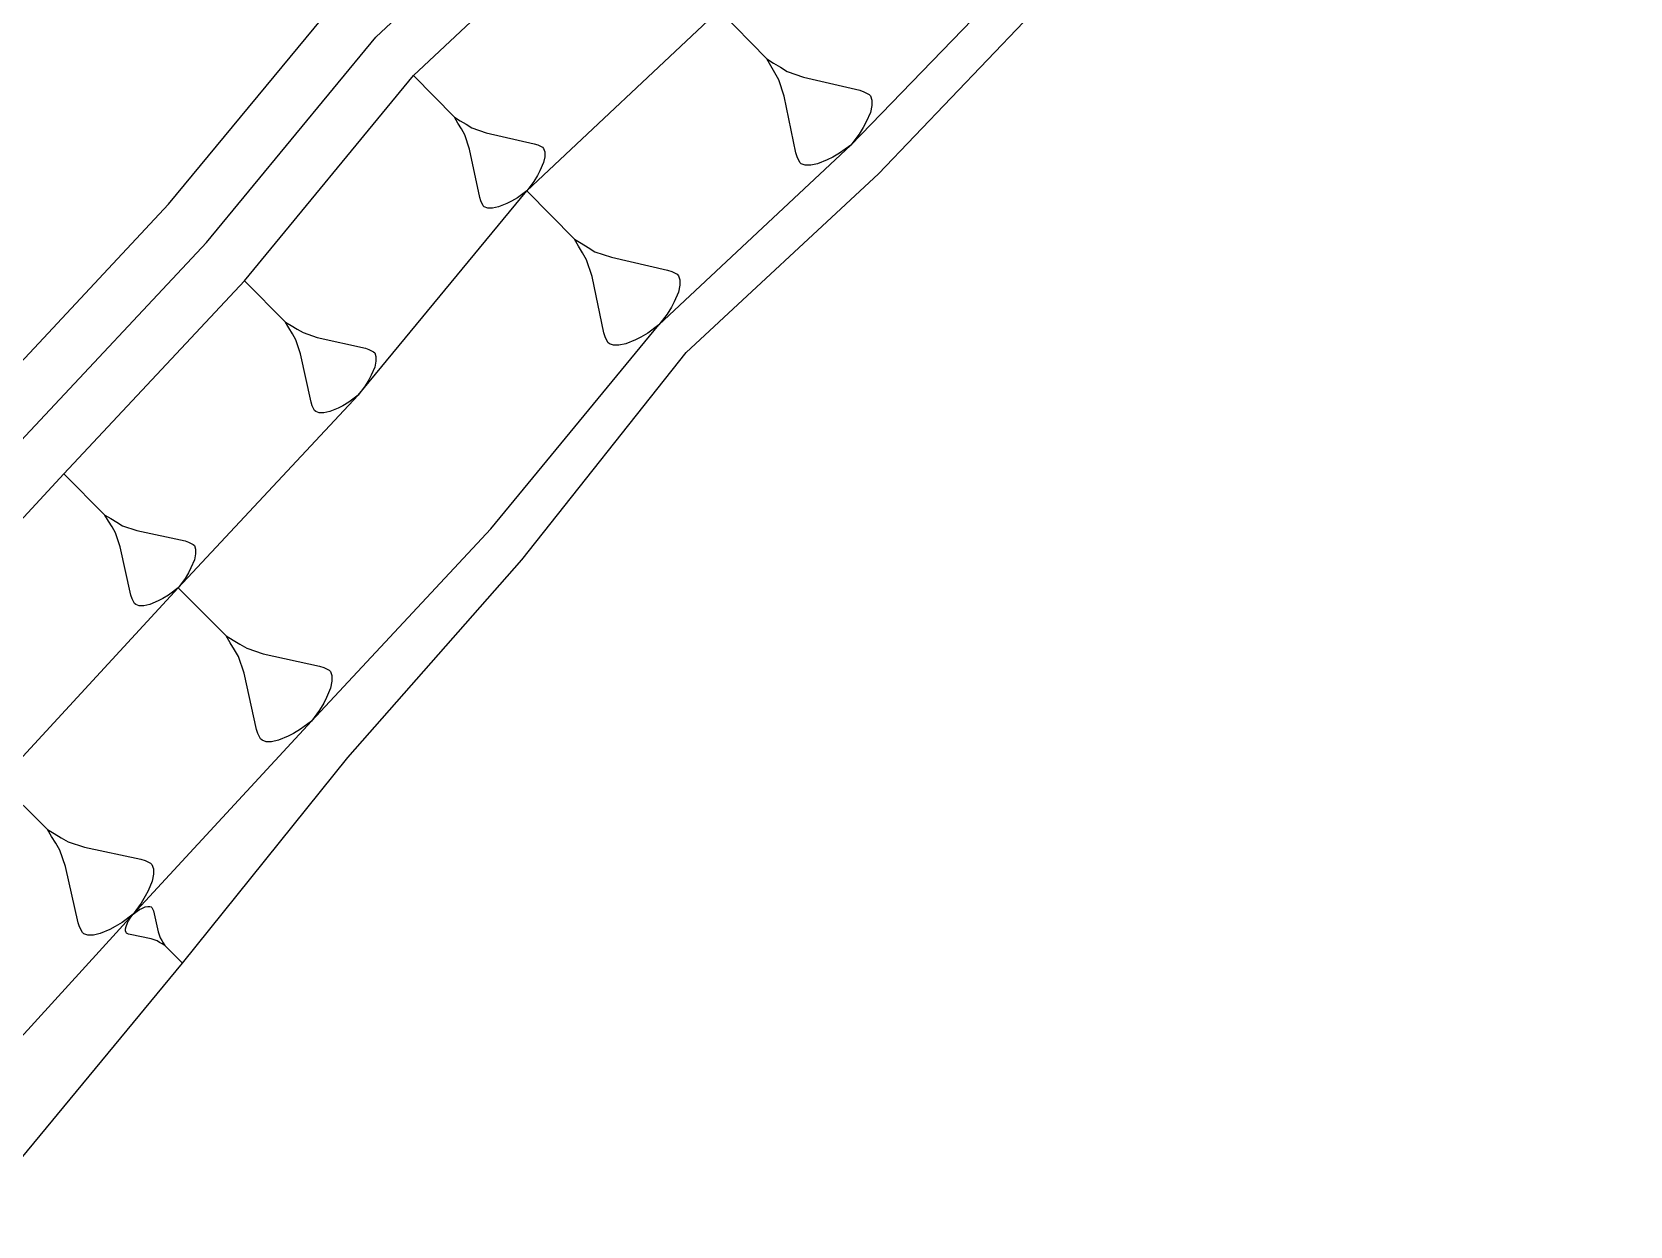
# Model space of a CAD drawing. Extents: x 386614 to 387594, y 803230 to 804419.
# Drawn here: x 387468.73 to 387498.43, y 804266.56 to 804288.74 of the extents above; entities that cross this region are included whole.
import ezdxf

# ---------------------------------------------------------------- set-up
doc = ezdxf.new("R2010")
doc.units = 0
doc.layers.get('0').update_dxf_attribs({"linetype": 'CONTINUOUS'})

msp = doc.modelspace()

# ---------------------------------------------------------------- linework, layer by layer
at = {"color": 7}
for p, q in [((387481.5037, 804289.1449), (387482.3854, 804288.2407)), ((387482.3854, 804288.2407), (387482.512, 804288.1626)), ((387482.4603, 804288.1122), (387482.3854, 804288.2407)), ((387482.5352, 804287.9837), (387482.4603, 804288.1122)), ((387482.512, 804288.1626), (387482.6386, 804288.0844)), ((387482.6386, 804288.0844), (387482.7652, 804288.0063)), ((387482.6102, 804287.8552), (387482.5352, 804287.9837)), ((387482.7084, 804287.5477), (387482.6102, 804287.8552)), ((387482.7652, 804288.0063), (387483.07, 804287.9004)), ((387483.07, 804287.9004), (387484.1131, 804287.6576)), ((387482.9248, 804286.4988), (387482.7084, 804287.5477)), ((387484.1131, 804287.6576), (387484.1894, 804287.6312)), ((387484.1894, 804287.6312), (387484.2908, 804287.5789)), ((387484.2908, 804287.5789), (387484.316, 804287.553)), ((387484.316, 804287.553), (387484.3405, 804287.4762)), ((387484.3405, 804287.4762), (387484.3399, 804287.4251)), ((387484.3121, 804287.2469), (387484.2333, 804287.0693)), ((387484.3392, 804287.3741), (387484.3121, 804287.2469)), ((387484.3399, 804287.4251), (387484.3392, 804287.3741)), ((387484.1029, 804286.8413), (387483.9472, 804286.6391)), ((387484.181, 804286.9679), (387484.1029, 804286.8413)), ((387484.2333, 804287.0693), (387484.181, 804286.9679)), ((387483.9472, 804286.6391), (387483.7412, 804286.4886)), ((387482.9494, 804286.422), (387482.9248, 804286.4988)), ((387482.9991, 804286.3193), (387482.9494, 804286.422)), ((387483.0243, 804286.2935), (387482.9991, 804286.3193)), ((387483.1005, 804286.267), (387483.0243, 804286.2935)), ((387483.1515, 804286.2663), (387483.1005, 804286.267)), ((387483.2026, 804286.2657), (387483.1515, 804286.2663)), ((387483.3304, 804286.2896), (387483.2026, 804286.2657)), ((387483.51, 804286.3639), (387483.3304, 804286.2896)), ((387483.6127, 804286.4136), (387483.51, 804286.3639)), ((387483.7412, 804286.4886), (387483.6127, 804286.4136)), ((387477.9262, 804285.7927), (387478.8122, 804284.8928)), ((387478.8122, 804284.8928), (387478.9392, 804284.8153)), ((387478.8877, 804284.7646), (387478.8122, 804284.8928)), ((387478.9633, 804284.6365), (387478.8877, 804284.7646)), ((387478.9392, 804284.8153), (387479.0661, 804284.7377)), ((387479.0388, 804284.5083), (387478.9633, 804284.6365)), ((387479.1385, 804284.2013), (387479.0388, 804284.5083)), ((387479.0661, 804284.7377), (387479.1931, 804284.6602)), ((387479.1931, 804284.6602), (387479.4985, 804284.5557)), ((387479.4985, 804284.5557), (387480.5427, 804284.3179)), ((387479.3599, 804283.1535), (387479.1385, 804284.2013)), ((387480.5427, 804284.3179), (387480.6191, 804284.2918)), ((387480.6191, 804284.2918), (387480.7207, 804284.24)), ((387480.7207, 804284.24), (387480.746, 804284.2143)), ((387480.746, 804284.2143), (387480.7709, 804284.1376)), ((387480.7436, 804283.9081), (387480.6657, 804283.7301)), ((387480.7702, 804284.0355), (387480.7436, 804283.9081)), ((387480.7705, 804284.0865), (387480.7702, 804284.0355)), ((387480.7709, 804284.1376), (387480.7705, 804284.0865)), ((387480.6139, 804283.6285), (387480.5363, 804283.5015)), ((387480.6657, 804283.7301), (387480.6139, 804283.6285)), ((387480.3817, 804283.2986), (387480.1764, 804283.1471)), ((387480.5363, 804283.5015), (387480.3817, 804283.2986)), ((387479.3849, 804283.0768), (387479.3599, 804283.1535)), ((387479.4351, 804282.9743), (387479.3849, 804283.0768)), ((387479.9457, 804283.0213), (387479.7666, 804282.9462)), ((387480.0482, 804283.0716), (387479.9457, 804283.0213)), ((387480.1764, 804283.1471), (387480.0482, 804283.0716)), ((387479.4604, 804282.9486), (387479.4351, 804282.9743)), ((387479.5367, 804282.9225), (387479.4604, 804282.9486)), ((387479.5878, 804282.9221), (387479.5367, 804282.9225)), ((387479.6388, 804282.9217), (387479.5878, 804282.9221)), ((387479.7666, 804282.9462), (387479.6388, 804282.9217)), ((387471.4436, 804278.4132), (387472.3381, 804277.5217)), ((387472.3381, 804277.5217), (387472.4658, 804277.4454)), ((387472.4149, 804277.3943), (387472.3381, 804277.5217)), ((387472.4917, 804277.2669), (387472.4149, 804277.3943)), ((387472.4658, 804277.4454), (387472.5935, 804277.3691)), ((387472.5935, 804277.3691), (387472.7212, 804277.2928)), ((387472.5684, 804277.1394), (387472.4917, 804277.2669)), ((387472.671, 804276.8334), (387472.5684, 804277.1394)), ((387472.7212, 804277.2928), (387473.0276, 804277.1912)), ((387473.0276, 804277.1912), (387474.0741, 804276.9634)), ((387472.9024, 804275.7877), (387472.671, 804276.8334)), ((387474.0741, 804276.9634), (387474.1507, 804276.938)), ((387474.1507, 804276.938), (387474.2528, 804276.8872)), ((387474.2528, 804276.8872), (387474.2784, 804276.8617)), ((387474.2784, 804276.8617), (387474.304, 804276.7852)), ((387474.304, 804276.7852), (387474.3041, 804276.7342)), ((387474.2789, 804276.5555), (387474.2026, 804276.3768)), ((387474.3042, 804276.6831), (387474.2789, 804276.5555)), ((387474.3041, 804276.7342), (387474.3042, 804276.6831)), ((387474.0755, 804276.1469), (387473.9227, 804275.9426)), ((387474.1518, 804276.2746), (387474.0755, 804276.1469)), ((387474.2026, 804276.3768), (387474.1518, 804276.2746)), ((387473.9227, 804275.9426), (387473.7189, 804275.7891)), ((387472.9281, 804275.7112), (387472.9024, 804275.7877)), ((387472.9793, 804275.6093), (387472.9281, 804275.7112)), ((387473.0048, 804275.5838), (387472.9793, 804275.6093)), ((387473.0814, 804275.5584), (387473.0048, 804275.5838)), ((387473.1324, 804275.5585), (387473.0814, 804275.5584)), ((387473.1835, 804275.5586), (387473.1324, 804275.5585)), ((387473.311, 804275.5843), (387473.1835, 804275.5586)), ((387473.4895, 804275.6612), (387473.311, 804275.5843)), ((387473.5914, 804275.7124), (387473.4895, 804275.6612)), ((387473.7189, 804275.7891), (387473.5914, 804275.7124)), ((387468.1175, 804274.8135), (387469.0163, 804273.9263)), ((387469.0163, 804273.9263), (387469.1443, 804273.8506)), ((387469.0936, 804273.7993), (387469.0163, 804273.9263)), ((387469.171, 804273.6722), (387469.0936, 804273.7993)), ((387469.1443, 804273.8506), (387469.2724, 804273.7749)), ((387469.2724, 804273.7749), (387469.4005, 804273.6992)), ((387469.2484, 804273.5451), (387469.171, 804273.6722)), ((387469.3524, 804273.2396), (387469.2484, 804273.5451)), ((387469.4005, 804273.6992), (387469.7073, 804273.5991)), ((387469.7073, 804273.5991), (387470.7548, 804273.3763)), ((387469.5888, 804272.195), (387469.3524, 804273.2396)), ((387470.7548, 804273.3763), (387470.8315, 804273.3512)), ((387470.8315, 804273.3512), (387470.9339, 804273.3009)), ((387470.9339, 804273.3009), (387470.9596, 804273.2755)), ((387470.9596, 804273.2755), (387470.9856, 804273.1992)), ((387470.9856, 804273.1992), (387470.9859, 804273.1481)), ((387470.9616, 804272.9694), (387470.8862, 804272.7903)), ((387470.9863, 804273.0971), (387470.9616, 804272.9694)), ((387470.9859, 804273.1481), (387470.9863, 804273.0971)), ((387470.8358, 804272.6879), (387470.7601, 804272.5598)), ((387470.8862, 804272.7903), (387470.8358, 804272.6879)), ((387470.6083, 804272.3547), (387470.4052, 804272.2003)), ((387470.5522, 804272.2789), (387470.6083, 804272.3547)), ((387470.7601, 804272.5598), (387470.6083, 804272.3547)), ((387470.6083, 804272.3547), (387470.6835, 804272.4118)), ((387470.6835, 804272.4118), (387470.7305, 804272.4404)), ((387470.7305, 804272.4404), (387470.7681, 804272.4596)), ((387470.7681, 804272.4596), (387470.834, 804272.4883)), ((387470.834, 804272.4883), (387470.8811, 804272.498)), ((387470.8811, 804272.498), (387470.8999, 804272.4982)), ((387470.8999, 804272.4982), (387470.9188, 804272.4983)), ((387470.9188, 804272.4983), (387470.9472, 804272.489)), ((387470.9472, 804272.489), (387470.9567, 804272.4797)), ((387470.9567, 804272.4797), (387470.9758, 804272.442)), ((387470.9758, 804272.442), (387470.9854, 804272.4138)), ((387470.9854, 804272.4138), (387471.0729, 804272.0275)), ((387469.6148, 804272.1187), (387469.5888, 804272.195)), ((387469.6665, 804272.0169), (387469.6148, 804272.1187)), ((387469.6922, 804271.9916), (387469.6665, 804272.0169)), ((387469.7689, 804271.9666), (387469.6922, 804271.9916)), ((387469.9983, 804271.9936), (387469.8709, 804271.9672)), ((387470.1764, 804272.0713), (387469.9983, 804271.9936)), ((387470.2782, 804272.123), (387470.1764, 804272.0713)), ((387470.4052, 804272.2003), (387470.2782, 804272.123)), ((387470.4686, 804272.0802), (387470.4777, 804272.1274)), ((387470.4687, 804272.0613), (387470.4686, 804272.0802)), ((387470.4688, 804272.0424), (387470.4687, 804272.0613)), ((387470.4784, 804272.0142), (387470.4688, 804272.0424)), ((387470.4777, 804272.1274), (387470.5056, 804272.1936)), ((387470.4879, 804272.0048), (387470.4784, 804272.0142)), ((387470.5258, 804271.9862), (387470.4879, 804272.0048)), ((387470.5056, 804272.1936), (387470.5242, 804272.2315)), ((387470.5242, 804272.2315), (387470.5522, 804272.2789)), ((387470.5542, 804271.9769), (387470.5258, 804271.9862)), ((387471.0729, 804272.0275), (387471.1113, 804271.9145)), ((387469.8199, 804271.9669), (387469.7689, 804271.9666)), ((387469.8709, 804271.9672), (387469.8199, 804271.9669)), ((387470.9416, 804271.8945), (387470.5542, 804271.9769)), ((387471.0551, 804271.8575), (387470.9416, 804271.8945)), ((387471.1024, 804271.8295), (387471.0551, 804271.8575)), ((387471.1498, 804271.8015), (387471.1024, 804271.8295)), ((387471.1113, 804271.9145), (387471.1399, 804271.8675)), ((387471.1399, 804271.8675), (387471.1686, 804271.8205)), ((387471.1972, 804271.7735), (387471.1498, 804271.8015)), ((387471.1686, 804271.8205), (387471.1972, 804271.7735)), ((387471.5296, 804271.4454), (387471.1972, 804271.7735))]:
    msp.add_line(p, q, dxfattribs=at)
at = {"color": 1}
for p, q in [((387475.8215, 804287.9306), (387476.5809, 804287.1592)), ((387476.5809, 804287.1592), (387476.6898, 804287.0927)), ((387476.6457, 804287.0493), (387476.5809, 804287.1592)), ((387476.7104, 804286.9395), (387476.6457, 804287.0493)), ((387476.6898, 804287.0927), (387476.7986, 804287.0263)), ((387476.7752, 804286.8296), (387476.7104, 804286.9395)), ((387476.7986, 804287.0263), (387476.9074, 804286.9598)), ((387476.9074, 804286.9598), (387477.1692, 804286.8703)), ((387477.1692, 804286.8703), (387478.0643, 804286.6665)), ((387476.8606, 804286.5665), (387476.7752, 804286.8296)), ((387477.0504, 804285.6684), (387476.8606, 804286.5665)), ((387478.0643, 804286.6665), (387478.1297, 804286.6441)), ((387478.1297, 804286.6441), (387478.2168, 804286.5997)), ((387478.2168, 804286.5997), (387478.2385, 804286.5776)), ((387478.2385, 804286.5776), (387478.2599, 804286.5118)), ((387478.2365, 804286.3152), (387478.1697, 804286.1626)), ((387478.2592, 804286.4244), (387478.2365, 804286.3152)), ((387478.2595, 804286.4681), (387478.2592, 804286.4244)), ((387478.2599, 804286.5118), (387478.2595, 804286.4681)), ((387478.0588, 804285.9667), (387477.9262, 804285.7927)), ((387478.1252, 804286.0755), (387478.0588, 804285.9667)), ((387478.1697, 804286.1626), (387478.1252, 804286.0755)), ((387477.0718, 804285.6026), (387477.0504, 804285.6684)), ((387477.7502, 804285.6629), (387477.6404, 804285.5981)), ((387477.9262, 804285.7927), (387477.7502, 804285.6629)), ((387477.1148, 804285.5148), (387477.0718, 804285.6026)), ((387477.1365, 804285.4927), (387477.1148, 804285.5148)), ((387477.202, 804285.4703), (387477.1365, 804285.4927)), ((387477.2457, 804285.47), (387477.202, 804285.4703)), ((387477.2895, 804285.4697), (387477.2457, 804285.47)), ((387477.399, 804285.4907), (387477.2895, 804285.4697)), ((387477.5526, 804285.5551), (387477.399, 804285.4907)), ((387477.6404, 804285.5981), (387477.5526, 804285.5551)), ((387472.6764, 804284.1215), (387473.4395, 804283.3538)), ((387473.4395, 804283.3538), (387473.5486, 804283.2878)), ((387473.5048, 804283.2442), (387473.4395, 804283.3538)), ((387473.5486, 804283.2878), (387473.6578, 804283.2219)), ((387473.57, 804283.1347), (387473.5048, 804283.2442)), ((387473.6353, 804283.0251), (387473.57, 804283.1347)), ((387473.722, 804282.7624), (387473.6353, 804283.0251)), ((387473.6578, 804283.2219), (387473.7669, 804283.156)), ((387473.7669, 804283.156), (387474.0291, 804283.0677)), ((387474.0291, 804283.0677), (387474.9251, 804282.8681)), ((387473.9161, 804281.8652), (387473.722, 804282.7624)), ((387474.9251, 804282.8681), (387474.9907, 804282.8461)), ((387474.9907, 804282.8461), (387475.078, 804282.8021)), ((387475.078, 804282.8021), (387475.0998, 804282.7801)), ((387475.0998, 804282.7801), (387475.1215, 804282.7144)), ((387475.1215, 804282.7144), (387475.1213, 804282.6707)), ((387475.099, 804282.5177), (387475.0329, 804282.3648)), ((387475.1212, 804282.627), (387475.099, 804282.5177)), ((387475.1213, 804282.6707), (387475.1212, 804282.627)), ((387474.923, 804282.1683), (387474.7912, 804281.9938)), ((387474.9889, 804282.2775), (387474.923, 804282.1683)), ((387475.0329, 804282.3648), (387474.9889, 804282.2775)), ((387473.9377, 804281.7995), (387473.9161, 804281.8652)), ((387473.9812, 804281.7119), (387473.9377, 804281.7995)), ((387474.5063, 804281.7978), (387474.4187, 804281.7543)), ((387474.6159, 804281.8631), (387474.5063, 804281.7978)), ((387474.7912, 804281.9938), (387474.6159, 804281.8631)), ((387474.003, 804281.69), (387473.9812, 804281.7119)), ((387474.0685, 804281.6679), (387474.003, 804281.69)), ((387474.1123, 804281.6678), (387474.0685, 804281.6679)), ((387474.156, 804281.6677), (387474.1123, 804281.6678)), ((387474.2654, 804281.6892), (387474.156, 804281.6677)), ((387474.4187, 804281.7543), (387474.2654, 804281.6892)), ((387469.3187, 804280.5309), (387470.0854, 804279.7668)), ((387470.0854, 804279.7668), (387470.1949, 804279.7014)), ((387470.1512, 804279.6575), (387470.0854, 804279.7668)), ((387470.217, 804279.5483), (387470.1512, 804279.6575)), ((387470.1949, 804279.7014), (387470.3043, 804279.6359)), ((387470.2828, 804279.4391), (387470.217, 804279.5483)), ((387470.3707, 804279.1768), (387470.2828, 804279.4391)), ((387470.3043, 804279.6359), (387470.4138, 804279.5705)), ((387470.4138, 804279.5705), (387470.6764, 804279.4835)), ((387470.6764, 804279.4835), (387471.5733, 804279.2882)), ((387470.5691, 804278.2805), (387470.3707, 804279.1768)), ((387471.5733, 804279.2882), (387471.639, 804279.2664)), ((387471.639, 804279.2664), (387471.7265, 804279.2229)), ((387471.7265, 804279.2229), (387471.7484, 804279.201)), ((387471.7484, 804279.201), (387471.7704, 804279.1355)), ((387471.7704, 804279.1355), (387471.7705, 804279.0917)), ((387471.7489, 804278.9386), (387471.6835, 804278.7854)), ((387471.7706, 804279.048), (387471.7489, 804278.9386)), ((387471.7705, 804279.0917), (387471.7706, 804279.048)), ((387471.5745, 804278.5884), (387471.4436, 804278.4132)), ((387471.64, 804278.6978), (387471.5745, 804278.5884)), ((387471.6835, 804278.7854), (387471.64, 804278.6978)), ((387470.5911, 804278.2149), (387470.5691, 804278.2805)), ((387471.2689, 804278.2817), (387471.1597, 804278.2159)), ((387471.4436, 804278.4132), (387471.2689, 804278.2817)), ((387470.6349, 804278.1275), (387470.5911, 804278.2149)), ((387470.6569, 804278.1057), (387470.6349, 804278.1275)), ((387470.7225, 804278.0839), (387470.6569, 804278.1057)), ((387470.7662, 804278.084), (387470.7225, 804278.0839)), ((387470.81, 804278.0841), (387470.7662, 804278.084)), ((387470.9193, 804278.1061), (387470.81, 804278.0841)), ((387471.0723, 804278.172), (387470.9193, 804278.1061)), ((387471.1597, 804278.2159), (387471.0723, 804278.172))]:
    msp.add_line(p, q, dxfattribs=at)
at = {"color": 7, "linetype": 'CONTINUOUS'}
for points in [[(387426.3585, 804220.3477), (387429.3957, 804224.1577), (387432.4516, 804227.954), (387435.5262, 804231.7364), (387438.6193, 804235.5048), (387441.7311, 804239.2592), (387444.8613, 804242.9995), (387448.01, 804246.7255), (387451.1771, 804250.4371), (387454.3624, 804254.1344), (387454.5257, 804254.323), (387457.5677, 804257.8154), (387460.7951, 804261.4782), (387464.0444, 804265.1224), (387467.3155, 804268.7479), (387470.6083, 804272.3547), (387473.9227, 804275.9426), (387477.2585, 804279.5113), (387480.3817, 804283.2986), (387483.9472, 804286.6391), (387487.3469, 804290.15), (387490.8101, 804293.5967), (387494.2937, 804297.0233), (387497.3557, 804300)], [(387468.411, 804267.6768), (387471.5296, 804271.4454), (387474.6024, 804275.2652), (387477.833, 804278.9334), (387480.8864, 804282.7859), (387484.4659, 804286.1072), (387487.8383, 804289.6412), (387491.273, 804293.1129), (387494.764, 804296.527), (387498.3023, 804299.8918), (387498.4314, 804300)], [(387413.8546, 804218.1802), (387416.8803, 804222.0484), (387419.925, 804225.9028), (387422.9887, 804229.7434), (387426.0712, 804233.5702), (387429.1726, 804237.3829), (387432.2928, 804241.1815), (387435.4316, 804244.9659), (387438.5891, 804248.7361), (387441.7652, 804252.4919), (387444.9597, 804256.2333), (387448.1728, 804259.96), (387448.3375, 804260.1502), (387451.4059, 804263.6705), (387454.6612, 804267.3625), (387457.9386, 804271.0359), (387461.238, 804274.6904), (387464.5592, 804278.3261), (387467.902, 804281.9427), (387471.2665, 804285.5401), (387474.4184, 804289.3558), (387478.0129, 804292.7246), (387481.4415, 804296.2637)], [(387414.6176, 804217.5339), (387417.6403, 804221.3984), (387420.6819, 804225.2493), (387423.7424, 804229.0863), (387426.8219, 804232.9094), (387429.9201, 804236.7186), (387433.0371, 804240.5137), (387436.1727, 804244.2946), (387439.327, 804248.0612), (387442.4999, 804251.8135), (387445.6912, 804255.5514), (387448.9009, 804259.2747), (387449.0655, 804259.4646), (387452.1308, 804262.9817), (387455.3829, 804266.6702), (387458.657, 804270.3402), (387461.953, 804273.9913), (387465.2708, 804277.6236), (387468.6104, 804281.2368), (387471.9714, 804284.8308), (387475.12, 804288.6432), (387478.711, 804292.0086), (387482.1363, 804295.5445)]]:
    msp.add_lwpolyline(points, dxfattribs=at)
at = {"color": 1, "linetype": 'CONTINUOUS'}
for points in [[(387468.1175, 804274.8135), (387471.4436, 804278.4132), (387474.7912, 804281.9938), (387477.9262, 804285.7927), (387481.5037, 804289.1449), (387484.9153, 804292.6674), (387488.3905, 804296.1257), (387491.8862, 804299.5637), (387492.335, 804300)], [(387418.4003, 804220.7485), (387421.4388, 804224.5957), (387424.4962, 804228.4292), (387427.5725, 804232.2487), (387430.6676, 804236.0543), (387433.7814, 804239.8458), (387436.9139, 804243.6232), (387440.0649, 804247.3863), (387443.2346, 804251.1351), (387446.4226, 804254.8695), (387449.6291, 804258.5893), (387449.7936, 804258.7791), (387452.8557, 804262.2929), (387456.1045, 804265.978), (387459.3753, 804269.6445), (387462.668, 804273.2922), (387465.9825, 804276.9211), (387469.3187, 804280.5309), (387472.6764, 804284.1215), (387475.8215, 804287.9306), (387479.4092, 804291.2927), (387482.831, 804294.8252)]]:
    msp.add_lwpolyline(points, dxfattribs=at)

doc.saveas('drawing.dxf')
